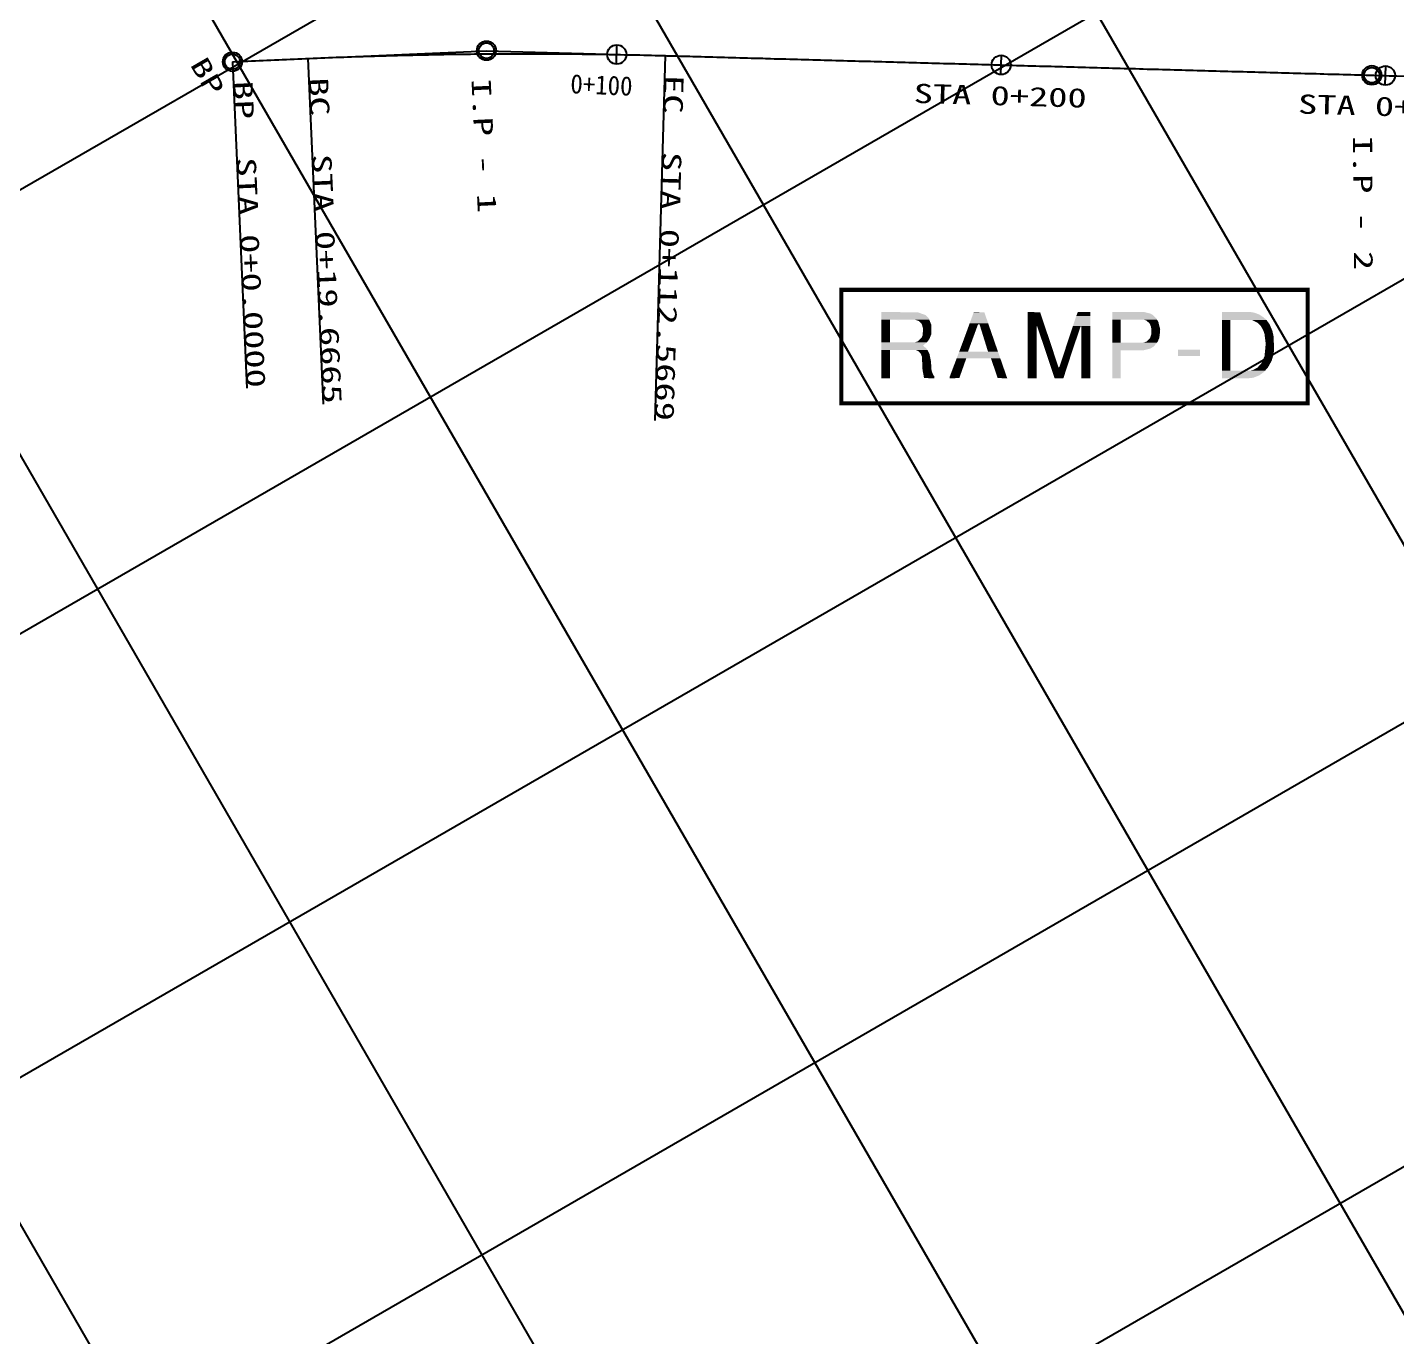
# Model space of a CAD drawing. Header units: feet. Extents: x 229381 to 233586, y 197484 to 200454.
# Drawn here: x 230783.4 to 231139.5, y 198671.9 to 199012.5 of the extents above; entities that cross this region are included whole.
import ezdxf
from ezdxf.enums import TextEntityAlignment as Align

# ---------------------------------------------------------------- set-up
doc = ezdxf.new("R2010")
doc.units = ezdxf.units.FT
doc.header["$LTSCALE"] = 10
doc.header["$MEASUREMENT"] = 0
for name, color, linetype in [('CA-ALGN-CNTL', 2, 'CONTINUOUS'), ('CA-ALGN-STSM', 2, 'CONTINUOUS'), ('CA-ALGN-SUBL', 1, 'CONTINUOUS'), ('CA-ALGN-SUBT', 2, 'CONTINUOUS'), ('CA-ALGN-TEXT', 3, 'CONTINUOUS'), ('CV-GRID-LINE', 1, 'CONTINUOUS'), ('CZ-LIN1', 7, 'CONTINUOUS'), ('CZ-TEX1', 6, 'CONTINUOUS')]:
    doc.layers.add(name, color=color, linetype=linetype)
doc.styles.add('RP2', font='DotumChe.ttf')

msp = doc.modelspace()

# ---------------------------------------------------------------- linework, layer by layer
at = {"layer": 'CA-ALGN-CNTL'}
msp.add_lwpolyline([(230836.71, 199003.56), (230837.7, 199003.6), (230838.7, 199003.64), (230839.7, 199003.69), (230840.7, 199003.73), (230841.7, 199003.77), (230842.7, 199003.82), (230843.7, 199003.86), (230844.7, 199003.91), (230845.7, 199003.95), (230846.7, 199003.99), (230847.69, 199004.04), (230848.69, 199004.08), (230849.69, 199004.12), (230850.69, 199004.17), (230851.69, 199004.21), (230852.69, 199004.26), (230853.69, 199004.3), (230854.69, 199004.34), (230855.69, 199004.39), (230856.35, 199004.42), (230856.69, 199004.43), (230857.69, 199004.47), (230858.68, 199004.52), (230859.68, 199004.56), (230860.68, 199004.6), (230861.68, 199004.64), (230862.68, 199004.68), (230863.68, 199004.72), (230864.68, 199004.75), (230865.68, 199004.79), (230866.68, 199004.83), (230867.68, 199004.86), (230868.68, 199004.9), (230869.68, 199004.93), (230870.68, 199004.96), (230871.68, 199005), (230872.68, 199005.03), (230873.67, 199005.06), (230874.67, 199005.09), (230875.67, 199005.12), (230876.67, 199005.15), (230877.67, 199005.17), (230878.67, 199005.2), (230879.67, 199005.23), (230880.67, 199005.25), (230881.67, 199005.28), (230882.67, 199005.3), (230883.67, 199005.32), (230884.67, 199005.35), (230885.67, 199005.37), (230886.67, 199005.39), (230887.67, 199005.41), (230888.67, 199005.43), (230889.67, 199005.45), (230890.67, 199005.46), (230891.67, 199005.48), (230892.67, 199005.5), (230893.67, 199005.51), (230894.67, 199005.53), (230895.67, 199005.54), (230896.67, 199005.55), (230897.67, 199005.57), (230898.67, 199005.58), (230899.67, 199005.59), (230900.67, 199005.6), (230901.67, 199005.61), (230902.67, 199005.62), (230903.67, 199005.62), (230904.67, 199005.63), (230905.67, 199005.64), (230906.67, 199005.64), (230907.67, 199005.65), (230908.67, 199005.65), (230909.67, 199005.65), (230910.67, 199005.66), (230911.67, 199005.66), (230912.67, 199005.66), (230913.67, 199005.66), (230914.67, 199005.66), (230915.67, 199005.66), (230916.67, 199005.66), (230917.67, 199005.65), (230918.67, 199005.65), (230919.67, 199005.64), (230920.67, 199005.64), (230921.67, 199005.63), (230922.67, 199005.63), (230923.67, 199005.62), (230924.67, 199005.61), (230925.67, 199005.6), (230926.67, 199005.59), (230927.67, 199005.58), (230928.67, 199005.57), (230929.67, 199005.56), (230930.67, 199005.54), (230931.67, 199005.53), (230932.67, 199005.51), (230933.67, 199005.5), (230934.67, 199005.48), (230935.67, 199005.47), (230936.67, 199005.45), (230937.67, 199005.43), (230938.67, 199005.41), (230939.67, 199005.39), (230940.67, 199005.37), (230941.67, 199005.35), (230942.67, 199005.33), (230943.67, 199005.3), (230944.67, 199005.28), (230945.67, 199005.25), (230946.66, 199005.23), (230947.66, 199005.2), (230948.66, 199005.18), (230949.23, 199005.16), (230949.66, 199005.15), (230950.66, 199005.12), (230951.66, 199005.09), (230952.66, 199005.07), (230953.66, 199005.04), (230954.66, 199005.01), (230955.66, 199004.98), (230956.66, 199004.95), (230957.66, 199004.93), (230958.66, 199004.9), (230959.66, 199004.87), (230960.66, 199004.84), (230961.66, 199004.82), (230962.66, 199004.79), (230963.66, 199004.76), (230964.66, 199004.73), (230965.66, 199004.71), (230966.66, 199004.68), (230967.66, 199004.65), (230968.66, 199004.62), (230969.66, 199004.59), (230970.66, 199004.57), (230971.66, 199004.54), (230972.65, 199004.51), (230973.65, 199004.48), (230974.65, 199004.46), (230975.65, 199004.43), (230976.65, 199004.4), (230977.65, 199004.37), (230978.65, 199004.34), (230979.65, 199004.32), (230980.65, 199004.29), (230981.65, 199004.26), (230982.65, 199004.23), (230983.65, 199004.21), (230984.65, 199004.18), (230985.65, 199004.15), (230986.65, 199004.12), (230987.65, 199004.1), (230988.65, 199004.07), (230989.65, 199004.04), (230990.65, 199004.01), (230991.65, 199003.98), (230992.65, 199003.96), (230993.65, 199003.93), (230994.65, 199003.9), (230995.65, 199003.87), (230996.65, 199003.85), (230997.65, 199003.82), (230998.64, 199003.79), (230999.64, 199003.76), (231000.64, 199003.74), (231001.64, 199003.71), (231002.64, 199003.68), (231003.64, 199003.65), (231004.64, 199003.62), (231005.64, 199003.6), (231006.64, 199003.57), (231007.64, 199003.54), (231008.64, 199003.51), (231009.64, 199003.49), (231010.64, 199003.46), (231011.64, 199003.43), (231012.64, 199003.4), (231013.64, 199003.37), (231014.64, 199003.35), (231015.64, 199003.32), (231016.64, 199003.29), (231017.64, 199003.26), (231018.64, 199003.24), (231019.64, 199003.21), (231020.64, 199003.18), (231021.64, 199003.15), (231022.64, 199003.13), (231023.64, 199003.1), (231024.63, 199003.07), (231025.63, 199003.04), (231026.63, 199003.01), (231027.63, 199002.99), (231028.63, 199002.96), (231029.63, 199002.93), (231030.63, 199002.9), (231031.63, 199002.88), (231032.63, 199002.85), (231033.63, 199002.82), (231034.63, 199002.79), (231035.63, 199002.77), (231036.63, 199002.74), (231037.63, 199002.71), (231038.63, 199002.68), (231039.63, 199002.65), (231040.63, 199002.63), (231041.63, 199002.6), (231042.63, 199002.57), (231043.63, 199002.54), (231044.63, 199002.52), (231045.63, 199002.49), (231046.63, 199002.46), (231047.63, 199002.43), (231048.63, 199002.4), (231049.63, 199002.38), (231050.62, 199002.35), (231051.62, 199002.32), (231052.62, 199002.29), (231053.62, 199002.27), (231054.62, 199002.24), (231055.62, 199002.21), (231056.62, 199002.18), (231057.62, 199002.16), (231058.62, 199002.13), (231059.62, 199002.1), (231060.62, 199002.07), (231061.62, 199002.04), (231062.62, 199002.02), (231063.62, 199001.99), (231064.62, 199001.96), (231065.62, 199001.93), (231066.62, 199001.91), (231067.62, 199001.88), (231068.62, 199001.85), (231069.62, 199001.82), (231070.62, 199001.8), (231071.62, 199001.77), (231072.62, 199001.74), (231073.62, 199001.71), (231074.62, 199001.68), (231075.62, 199001.66), (231076.61, 199001.63), (231077.61, 199001.6), (231078.61, 199001.57), (231079.61, 199001.55), (231080.61, 199001.52), (231081.61, 199001.49), (231082.61, 199001.46), (231083.61, 199001.44), (231084.61, 199001.41), (231085.61, 199001.38), (231086.61, 199001.35), (231087.61, 199001.32), (231088.61, 199001.3), (231089.61, 199001.27), (231090.61, 199001.24), (231091.61, 199001.21), (231092.61, 199001.19), (231093.61, 199001.16), (231094.61, 199001.13), (231095.61, 199001.1), (231096.61, 199001.07), (231097.61, 199001.05), (231098.61, 199001.02), (231099.61, 199000.99), (231100.61, 199000.96), (231101.61, 199000.94), (231102.6, 199000.91), (231103.6, 199000.88), (231104.6, 199000.85), (231105.6, 199000.83), (231106.6, 199000.8), (231107.6, 199000.77), (231108.6, 199000.74), (231109.6, 199000.71), (231110.6, 199000.69), (231111.6, 199000.66), (231112.6, 199000.63), (231113.6, 199000.6), (231114.6, 199000.58), (231115.6, 199000.55), (231116.6, 199000.52), (231117.6, 199000.49), (231118.6, 199000.47), (231119.6, 199000.44), (231120.6, 199000.41), (231121.6, 199000.38), (231122.6, 199000.35), (231123.6, 199000.33), (231124.6, 199000.3), (231125.6, 199000.27), (231126.6, 199000.24), (231127.6, 199000.22), (231128.59, 199000.19), (231129.59, 199000.16), (231130.59, 199000.13), (231131.59, 199000.1), (231132.59, 199000.08), (231133.59, 199000.05), (231134.59, 199000.02), (231135.59, 198999.99), (231136.59, 198999.97), (231137.59, 198999.94), (231138.59, 198999.91), (231139.59, 198999.88)], dxfattribs=at)
at = {"layer": 'CA-ALGN-STSM', "linetype": 'Continuous'}
for p, q in [((230936.62, 199002.95), (230936.71, 199007.95)), ((230936.62, 199002.95), (230936.71, 199007.95)), ((231036.56, 199000.24), (231036.7, 199005.24)), ((231036.56, 199000.24), (231036.7, 199005.24)), ((231136.52, 198997.47), (231136.66, 199002.47)), ((231136.52, 198997.47), (231136.66, 199002.47))]:
    msp.add_line(p, q, dxfattribs=at)
for centre, radius in [((230902.78, 199006.45), 2.5), ((230902.78, 199006.45), 2), ((230836.71, 199003.56), 2.5), ((230836.71, 199003.56), 2), ((230936.67, 199005.45), 2.5), ((231036.63, 199002.74), 2.5), ((231133.05, 199000.06), 2.5), ((231133.05, 199000.06), 2), ((231136.59, 198999.97), 2.5)]:
    msp.add_circle(centre, radius, dxfattribs=at)
at = {"layer": 'CA-ALGN-SUBL', "linetype": 'Continuous'}
for p, q in [((230949.23, 199005.16), (230946.6, 198910.2)), ((230836.71, 199003.56), (230840.42, 198918.64)), ((230856.35, 199004.42), (230860.29, 198914.5))]:
    msp.add_line(p, q, dxfattribs=at)
at = {"layer": 'CA-ALGN-SUBL'}
for points in [[(230836.71, 199003.56), (230902.78, 199006.45)], [(230902.78, 199006.45), (231133.05, 199000.06), (231356.12, 198993.88), (231438.68, 198959.62), (231416.63, 198875.03)]]:
    msp.add_lwpolyline(points, dxfattribs=at)
at = {"layer": 'CV-GRID-LINE'}
for p, q in [((230681.17, 198912.35), (231663.99, 199479.79)), ((230681.17, 198796.88), (231863.99, 199479.79)), ((230681.17, 198681.41), (232063.99, 199479.79)), ((230793.82, 199479.79), (231439.35, 198361.71)), ((230681.17, 199474.92), (231424.76, 198186.97)), ((230681.17, 198565.94), (232230.19, 199460.27)), ((230681.17, 198450.47), (232230.19, 199344.8)), ((230681.17, 199274.92), (231338.16, 198136.97)), ((230681.17, 199074.92), (231222.69, 198136.97)), ((230681.17, 198874.92), (231107.22, 198136.97))]:
    msp.add_line(p, q, dxfattribs=at)
at = {"layer": 'CZ-LIN1', "const_width": 1.1}
msp.add_lwpolyline([(230995.09, 198944.21), (231116.37, 198944.21), (231116.37, 198914.7), (230995.09, 198914.7)], close=True, dxfattribs=at)
at = {"layer": 'CZ-TEX1'}
for points in [[(231005.46, 198938.46), (231005.46, 198938.38), (231005.46, 198938.46), (231014.95, 198938.38)], [(231005.46, 198938.38), (231005.46, 198937.67), (231014.95, 198938.38), (231016.99, 198937.67)], [(231005.46, 198937.67), (231005.46, 198936.89), (231016.99, 198937.67), (231017.77, 198936.89)], [(231005.46, 198936.89), (231005.46, 198936.5), (231017.77, 198936.89), (231017.93, 198936.5)], [(231029.51, 198938.38), (231028.45, 198935.48), (231032.28, 198938.38), (231033.28, 198935.48)], [(231029.54, 198938.46), (231032.28, 198938.38), (231029.54, 198938.46), (231029.51, 198938.38)], [(231043.57, 198938.46), (231043.57, 198938.38), (231043.57, 198938.46), (231046.79, 198938.38)], [(231043.57, 198938.38), (231043.57, 198937.44), (231046.79, 198938.38), (231047.11, 198937.44)], [(231043.57, 198937.44), (231043.57, 198934.85), (231047.11, 198937.44), (231047.98, 198934.85)], [(231056.2, 198937.44), (231055.34, 198934.85), (231059.81, 198937.44), (231059.81, 198934.85)], [(231056.56, 198938.38), (231056.2, 198937.44), (231059.81, 198938.38), (231059.81, 198937.44)], [(231056.59, 198938.46), (231056.56, 198938.38), (231059.81, 198938.46), (231059.81, 198938.38)], [(231065.54, 198938.46), (231065.54, 198938.07), (231073.77, 198938.46), (231075.42, 198938.07)], [(231065.54, 198938.07), (231065.54, 198937.67), (231075.42, 198938.07), (231076.12, 198937.67)], [(231065.54, 198937.67), (231065.54, 198936.81), (231076.12, 198937.67), (231076.99, 198936.81)], [(231094.08, 198938.46), (231094.08, 198938.3), (231101.46, 198938.46), (231102.48, 198938.3)], [(231094.08, 198938.3), (231094.08, 198937.83), (231102.48, 198938.3), (231103.73, 198937.83)], [(231094.08, 198937.83), (231094.08, 198937.12), (231103.73, 198937.83), (231104.83, 198937.12)], [(231094.08, 198937.12), (231094.08, 198936.5), (231104.83, 198937.12), (231105.52, 198936.5)], [(231005.46, 198936.5), (231005.46, 198936.1), (231007.73, 198936.5), (231007.73, 198936.1)], [(231005.46, 198936.1), (231005.46, 198935.4), (231007.73, 198936.1), (231007.73, 198935.4)], [(231005.46, 198935.4), (231005.46, 198935.16), (231007.73, 198935.4), (231007.73, 198935.16)], [(231005.46, 198935.16), (231005.46, 198934.14), (231007.73, 198935.16), (231007.73, 198934.14)], [(231005.46, 198934.14), (231005.46, 198932.65), (231007.73, 198934.14), (231007.73, 198932.65)], [(231014.16, 198936.5), (231015.26, 198936.1), (231017.93, 198936.5), (231018.09, 198936.1)], [(231015.26, 198936.1), (231015.97, 198935.4), (231018.09, 198936.1), (231018.38, 198935.4)], [(231015.97, 198935.4), (231016.04, 198935.16), (231018.38, 198935.4), (231018.48, 198935.16)], [(231016.04, 198935.16), (231016.36, 198934.14), (231018.48, 198935.16), (231018.48, 198934.14)], [(231016.36, 198934.14), (231016.23, 198932.65), (231018.48, 198934.14), (231018.48, 198932.65)], [(231028.36, 198935.24), (231027.1, 198931.79), (231030.63, 198935.24), (231029.36, 198931.79)], [(231028.45, 198935.48), (231028.36, 198935.24), (231030.71, 198935.48), (231031.03, 198935.24)], [(231030.71, 198935.48), (231030.63, 198935.24), (231033.28, 198935.48), (231033.36, 198935.24)], [(231031.03, 198935.24), (231032.1, 198931.79), (231033.36, 198935.24), (231034.56, 198931.79)], [(231043.57, 198934.85), (231043.57, 198934.77), (231047.98, 198934.85), (231048.01, 198934.77)], [(231043.57, 198934.77), (231043.57, 198934.69), (231045.85, 198934.77), (231045.85, 198934.69)], [(231043.57, 198934.69), (231043.57, 198931.16), (231045.85, 198934.69), (231045.85, 198931.16)], [(231046.01, 198934.77), (231046.03, 198934.69), (231048.01, 198934.77), (231048.03, 198934.69)], [(231046.03, 198934.69), (231047.22, 198931.16), (231048.03, 198934.69), (231049.22, 198931.16)], [(231055.29, 198934.69), (231054.11, 198931.16), (231057.3, 198934.69), (231056.11, 198931.16)], [(231055.31, 198934.77), (231055.29, 198934.69), (231057.42, 198934.77), (231057.3, 198934.69)], [(231055.34, 198934.85), (231055.31, 198934.77), (231057.54, 198934.85), (231057.54, 198934.77)], [(231057.54, 198934.85), (231057.42, 198934.77), (231059.81, 198934.85), (231059.81, 198934.77)], [(231057.54, 198934.77), (231057.54, 198934.69), (231059.81, 198934.77), (231059.81, 198934.69)], [(231057.54, 198934.69), (231057.54, 198931.16), (231059.81, 198934.69), (231059.81, 198931.16)], [(231065.54, 198936.81), (231065.54, 198936.5), (231076.99, 198936.81), (231077.17, 198936.5)], [(231065.54, 198936.5), (231065.54, 198936.26), (231067.73, 198936.5), (231067.73, 198936.26)], [(231065.54, 198936.26), (231065.54, 198935.87), (231067.73, 198936.26), (231067.73, 198935.87)], [(231065.54, 198935.87), (231065.54, 198935.48), (231067.73, 198935.87), (231067.73, 198935.48)], [(231065.54, 198935.48), (231065.54, 198934.54), (231067.73, 198935.48), (231067.73, 198934.54)], [(231065.54, 198934.54), (231065.54, 198933.99), (231067.73, 198934.54), (231067.73, 198933.99)], [(231065.54, 198933.99), (231065.54, 198932.89), (231067.73, 198933.99), (231067.73, 198932.89)], [(231073.69, 198936.5), (231074.4, 198936.26), (231077.17, 198936.5), (231077.31, 198936.26)], [(231074.4, 198936.26), (231074.83, 198935.87), (231077.31, 198936.26), (231077.54, 198935.87)], [(231074.83, 198935.87), (231075.26, 198935.48), (231077.54, 198935.87), (231077.63, 198935.48)], [(231075.26, 198935.48), (231075.65, 198934.54), (231077.63, 198935.48), (231077.87, 198934.54)], [(231075.65, 198934.54), (231075.68, 198933.99), (231077.87, 198934.54), (231078.01, 198933.99)], [(231075.68, 198933.99), (231075.72, 198932.89), (231078.01, 198933.99), (231077.93, 198932.89)], [(231094.08, 198936.5), (231094.08, 198936.42), (231096.28, 198936.5), (231101.85, 198936.42)], [(231094.08, 198936.42), (231094.08, 198936.34), (231096.28, 198936.42), (231096.28, 198936.34)], [(231094.08, 198936.34), (231094.08, 198935.63), (231096.28, 198936.34), (231096.28, 198935.63)], [(231094.08, 198935.63), (231094.08, 198935.24), (231096.28, 198935.63), (231096.28, 198935.24)], [(231094.08, 198935.24), (231094.08, 198934.93), (231096.28, 198935.24), (231096.28, 198934.93)], [(231094.08, 198934.93), (231094.08, 198933.67), (231096.28, 198934.93), (231096.28, 198933.67)], [(231094.08, 198933.67), (231094.08, 198933.59), (231096.28, 198933.67), (231096.28, 198933.59)], [(231094.08, 198933.59), (231094.08, 198932.73), (231096.28, 198933.59), (231096.28, 198932.73)], [(231096.28, 198936.5), (231096.28, 198936.42), (231105.52, 198936.5), (231105.61, 198936.42)], [(231101.85, 198936.42), (231102.01, 198936.34), (231105.61, 198936.42), (231105.69, 198936.34)], [(231102.01, 198936.34), (231103.42, 198935.63), (231105.69, 198936.34), (231106.2, 198935.63)], [(231103.42, 198935.63), (231103.81, 198935.24), (231106.2, 198935.63), (231106.48, 198935.24)], [(231103.81, 198935.24), (231104.12, 198934.93), (231106.48, 198935.24), (231106.61, 198934.93)], [(231104.12, 198934.93), (231104.83, 198933.67), (231106.61, 198934.93), (231107.15, 198933.67)], [(231104.83, 198933.67), (231104.86, 198933.59), (231107.15, 198933.67), (231107.18, 198933.59)], [(231104.86, 198933.59), (231105.14, 198932.73), (231107.18, 198933.59), (231107.37, 198932.73)], [(231005.46, 198932.65), (231005.46, 198932.34), (231007.73, 198932.65), (231007.73, 198932.34)], [(231005.46, 198932.34), (231005.46, 198931.79), (231007.73, 198932.34), (231007.73, 198931.79)], [(231005.46, 198931.79), (231005.46, 198931.48), (231007.73, 198931.79), (231007.73, 198931.48)], [(231005.46, 198931.48), (231005.46, 198930.77), (231007.73, 198931.48), (231007.73, 198930.77)], [(231005.46, 198930.77), (231005.46, 198930.61), (231007.73, 198930.77), (231007.73, 198930.61)], [(231005.46, 198930.61), (231005.46, 198930.54), (231007.73, 198930.61), (231007.73, 198930.54)], [(231005.46, 198930.54), (231005.46, 198929.83), (231017.28, 198930.54), (231016.44, 198929.83)], [(231005.46, 198929.83), (231005.46, 198929.59), (231016.44, 198929.83), (231016.44, 198929.59)], [(231014.29, 198930.61), (231014.01, 198930.54), (231017.38, 198930.61), (231017.28, 198930.54)], [(231014.87, 198930.77), (231014.29, 198930.61), (231017.49, 198930.77), (231017.38, 198930.61)], [(231015.63, 198931.48), (231014.87, 198930.77), (231018.01, 198931.48), (231017.49, 198930.77)], [(231015.97, 198931.79), (231015.63, 198931.48), (231018.13, 198931.79), (231018.01, 198931.48)], [(231016.2, 198932.34), (231015.97, 198931.79), (231018.35, 198932.34), (231018.13, 198931.79)], [(231016.23, 198932.65), (231016.2, 198932.34), (231018.48, 198932.65), (231018.35, 198932.34)], [(231026.34, 198929.75), (231025.75, 198928.18), (231028.62, 198929.75), (231028.04, 198928.18)], [(231027.1, 198931.79), (231026.34, 198929.75), (231029.36, 198931.79), (231028.62, 198929.75)], [(231032.1, 198931.79), (231032.73, 198929.75), (231034.56, 198931.79), (231035.26, 198929.75)], [(231032.73, 198929.75), (231033.22, 198928.18), (231035.26, 198929.75), (231035.81, 198928.18)], [(231043.57, 198931.16), (231043.57, 198930.85), (231045.85, 198931.16), (231045.85, 198930.85)], [(231043.57, 198930.85), (231043.57, 198929.83), (231045.85, 198930.85), (231045.85, 198929.83)], [(231043.57, 198929.83), (231043.57, 198929.2), (231045.85, 198929.83), (231045.85, 198929.2)], [(231047.22, 198931.16), (231047.33, 198930.85), (231049.22, 198931.16), (231049.32, 198930.85)], [(231047.33, 198930.85), (231047.67, 198929.83), (231049.32, 198930.85), (231049.66, 198929.83)], [(231047.67, 198929.83), (231047.88, 198929.2), (231049.66, 198929.83), (231049.87, 198929.2)], [(231053.67, 198929.83), (231053.46, 198929.2), (231055.66, 198929.83), (231055.45, 198929.2)], [(231054.01, 198930.85), (231053.67, 198929.83), (231056, 198930.85), (231055.66, 198929.83)], [(231054.11, 198931.16), (231054.01, 198930.85), (231056.11, 198931.16), (231056, 198930.85)], [(231057.54, 198931.16), (231057.54, 198930.85), (231059.81, 198931.16), (231059.81, 198930.85)], [(231057.54, 198930.85), (231057.54, 198929.83), (231059.81, 198930.85), (231059.81, 198929.83)], [(231057.54, 198929.83), (231057.54, 198929.2), (231059.81, 198929.83), (231059.81, 198929.2)], [(231065.54, 198932.89), (231065.54, 198932.73), (231067.73, 198932.89), (231067.73, 198932.73)], [(231065.54, 198932.73), (231065.54, 198931.71), (231067.73, 198932.73), (231067.73, 198931.71)], [(231065.54, 198931.71), (231065.54, 198931.63), (231067.73, 198931.71), (231067.73, 198931.63)], [(231065.54, 198931.63), (231065.54, 198930.77), (231067.73, 198931.63), (231067.73, 198930.77)], [(231065.54, 198930.77), (231065.54, 198930.61), (231067.73, 198930.77), (231067.73, 198930.61)], [(231065.54, 198930.61), (231065.54, 198930.46), (231067.73, 198930.61), (231067.73, 198930.46)], [(231065.54, 198930.46), (231065.54, 198929.83), (231077.16, 198930.46), (231076.62, 198929.83)], [(231065.54, 198929.83), (231065.54, 198929.44), (231076.62, 198929.83), (231076.28, 198929.44)], [(231074.01, 198930.61), (231073.54, 198930.46), (231077.3, 198930.61), (231077.16, 198930.46)], [(231074.48, 198930.77), (231074.01, 198930.61), (231077.37, 198930.77), (231077.3, 198930.61)], [(231075.34, 198931.63), (231074.48, 198930.77), (231077.74, 198931.63), (231077.37, 198930.77)], [(231075.37, 198931.71), (231075.34, 198931.63), (231077.77, 198931.71), (231077.74, 198931.63)], [(231075.73, 198932.73), (231075.37, 198931.71), (231077.91, 198932.73), (231077.77, 198931.71)], [(231075.72, 198932.89), (231075.73, 198932.73), (231077.93, 198932.89), (231077.91, 198932.73)], [(231094.08, 198932.73), (231094.08, 198932.18), (231096.28, 198932.73), (231096.28, 198932.18)], [(231094.08, 198932.18), (231094.08, 198930.22), (231096.28, 198932.18), (231096.28, 198930.22)], [(231094.08, 198930.22), (231094.08, 198929.83), (231096.28, 198930.22), (231096.28, 198929.83)], [(231094.08, 198929.83), (231094.08, 198928.65), (231096.28, 198929.83), (231096.28, 198928.65)], [(231105.14, 198932.73), (231105.21, 198932.18), (231107.37, 198932.73), (231107.5, 198932.18)], [(231105.21, 198932.18), (231105.46, 198930.22), (231107.5, 198932.18), (231107.58, 198930.22)], [(231105.42, 198929.83), (231105.31, 198928.65), (231107.6, 198929.83), (231107.65, 198928.65)], [(231105.46, 198930.22), (231105.42, 198929.83), (231107.58, 198930.22), (231107.6, 198929.83)], [(231005.46, 198929.59), (231005.46, 198928.89), (231016.44, 198929.59), (231017.3, 198928.89)], [(231005.46, 198928.89), (231005.46, 198928.58), (231017.3, 198928.89), (231017.47, 198928.58)], [(231005.46, 198928.58), (231005.46, 198928.34), (231007.73, 198928.58), (231007.73, 198928.34)], [(231005.46, 198928.34), (231005.46, 198927.63), (231007.73, 198928.34), (231007.73, 198927.63)], [(231005.46, 198927.63), (231005.46, 198927.56), (231007.73, 198927.63), (231007.73, 198927.56)], [(231005.46, 198927.56), (231005.46, 198926.85), (231007.73, 198927.56), (231007.73, 198926.85)], [(231005.46, 198926.85), (231005.46, 198925.59), (231007.73, 198926.85), (231007.73, 198925.59)], [(231014.32, 198928.58), (231015.03, 198928.34), (231017.47, 198928.58), (231017.59, 198928.34)], [(231015.03, 198928.34), (231015.73, 198927.63), (231017.59, 198928.34), (231017.96, 198927.63)], [(231015.73, 198927.63), (231015.76, 198927.56), (231017.96, 198927.63), (231018.01, 198927.56)], [(231015.76, 198927.56), (231016.04, 198926.85), (231018.01, 198927.56), (231018.15, 198926.85)], [(231016.04, 198926.85), (231016.1, 198925.59), (231018.15, 198926.85), (231018.4, 198925.59)], [(231025.07, 198926.38), (231024.59, 198925.12), (231027.57, 198926.38), (231027.13, 198925.12)], [(231025.75, 198928.18), (231025.07, 198926.38), (231035.81, 198928.18), (231036.44, 198926.38)], [(231034.01, 198926.38), (231034.43, 198925.12), (231036.44, 198926.38), (231036.87, 198925.12)], [(231043.57, 198929.2), (231043.57, 198928.03), (231045.85, 198929.2), (231045.85, 198928.03)], [(231043.57, 198928.03), (231043.57, 198927.95), (231045.85, 198928.03), (231045.85, 198927.95)], [(231043.57, 198927.95), (231043.57, 198924.18), (231045.85, 198927.95), (231045.85, 198924.18)], [(231047.88, 198929.2), (231048.28, 198928.03), (231049.87, 198929.2), (231050.26, 198928.03)], [(231048.28, 198928.03), (231048.31, 198927.95), (231050.26, 198928.03), (231050.28, 198927.95)], [(231048.31, 198927.95), (231049.56, 198924.18), (231050.28, 198927.95), (231051.52, 198924.18)], [(231053.05, 198927.95), (231051.81, 198924.18), (231055.03, 198927.95), (231053.8, 198924.18)], [(231053.08, 198928.03), (231053.05, 198927.95), (231055.05, 198928.03), (231055.03, 198927.95)], [(231053.46, 198929.2), (231053.08, 198928.03), (231055.45, 198929.2), (231055.05, 198928.03)], [(231057.54, 198929.2), (231057.54, 198928.03), (231059.81, 198929.2), (231059.81, 198928.03)], [(231057.54, 198928.03), (231057.54, 198927.95), (231059.81, 198928.03), (231059.81, 198927.95)], [(231057.54, 198927.95), (231057.54, 198924.18), (231059.81, 198927.95), (231059.81, 198924.18)], [(231065.54, 198929.44), (231065.54, 198928.97), (231076.28, 198929.44), (231075.5, 198928.97)], [(231065.54, 198928.97), (231065.54, 198928.5), (231075.5, 198928.97), (231073.69, 198928.5)], [(231065.54, 198928.5), (231065.54, 198921.2), (231067.73, 198928.5), (231067.73, 198921.2)], [(231082.63, 198928.65), (231082.63, 198927.01), (231088.36, 198928.65), (231088.36, 198927.01)], [(231094.08, 198928.65), (231094.08, 198927.48), (231096.28, 198928.65), (231096.28, 198927.48)], [(231094.08, 198927.48), (231094.08, 198926.93), (231096.28, 198927.48), (231096.28, 198926.93)], [(231094.08, 198926.93), (231094.08, 198925.83), (231096.28, 198926.93), (231096.28, 198925.83)], [(231105.14, 198926.93), (231104.64, 198925.83), (231107.34, 198926.93), (231107.03, 198925.83)], [(231105.2, 198927.48), (231105.14, 198926.93), (231107.5, 198927.48), (231107.34, 198926.93)], [(231105.31, 198928.65), (231105.2, 198927.48), (231107.65, 198928.65), (231107.5, 198927.48)], [(231005.46, 198925.59), (231005.46, 198923.32), (231007.73, 198925.59), (231007.73, 198923.32)], [(231005.46, 198923.32), (231005.46, 198923.16), (231007.73, 198923.32), (231007.73, 198923.16)], [(231005.46, 198923.16), (231005.46, 198921.99), (231007.73, 198923.16), (231007.73, 198921.99)], [(231016.1, 198925.59), (231016.2, 198923.32), (231018.4, 198925.59), (231018.54, 198923.32)], [(231016.2, 198923.32), (231016.23, 198923.16), (231018.54, 198923.32), (231018.55, 198923.16)], [(231016.23, 198923.16), (231016.46, 198921.99), (231018.55, 198923.16), (231019.03, 198921.99)], [(231024.59, 198925.12), (231023.26, 198921.59), (231027.13, 198925.12), (231025.88, 198921.59)], [(231034.43, 198925.12), (231035.63, 198921.59), (231036.87, 198925.12), (231038.1, 198921.59)], [(231043.57, 198924.18), (231043.57, 198924.03), (231045.85, 198924.18), (231045.85, 198924.03)], [(231043.57, 198924.03), (231043.57, 198923.63), (231045.85, 198924.03), (231045.85, 198923.63)], [(231043.57, 198923.63), (231043.57, 198921.2), (231045.85, 198923.63), (231045.85, 198921.2)], [(231049.56, 198924.18), (231049.61, 198924.03), (231051.52, 198924.18), (231051.57, 198924.03)], [(231049.61, 198924.03), (231049.74, 198923.63), (231053.75, 198924.03), (231053.62, 198923.63)], [(231049.74, 198923.63), (231050.55, 198921.2), (231053.62, 198923.63), (231052.83, 198921.2)], [(231051.81, 198924.18), (231051.57, 198924.03), (231053.8, 198924.18), (231053.75, 198924.03)], [(231057.54, 198924.18), (231057.54, 198924.03), (231059.81, 198924.18), (231059.81, 198924.03)], [(231057.54, 198924.03), (231057.54, 198923.63), (231059.81, 198924.03), (231059.81, 198923.63)], [(231057.54, 198923.63), (231057.54, 198921.2), (231059.81, 198923.63), (231059.81, 198921.2)], [(231094.08, 198925.83), (231094.08, 198925.05), (231096.28, 198925.83), (231096.28, 198925.05)], [(231094.08, 198925.05), (231094.08, 198924.1), (231096.28, 198925.05), (231096.28, 198924.1)], [(231094.08, 198924.1), (231094.08, 198924.03), (231096.28, 198924.1), (231096.28, 198924.03)], [(231094.08, 198924.03), (231094.08, 198923.4), (231096.28, 198924.03), (231096.28, 198923.4)], [(231094.08, 198923.4), (231094.08, 198923.16), (231096.28, 198923.4), (231096.28, 198923.16)], [(231094.08, 198923.16), (231094.08, 198922.85), (231105.26, 198923.16), (231104.99, 198922.85)], [(231094.08, 198922.85), (231094.08, 198921.99), (231104.99, 198922.85), (231103.81, 198921.99)], [(231102.24, 198923.4), (231101.3, 198923.16), (231105.47, 198923.4), (231105.26, 198923.16)], [(231103.34, 198924.03), (231102.24, 198923.4), (231106.02, 198924.03), (231105.47, 198923.4)], [(231103.41, 198924.1), (231103.34, 198924.03), (231106.08, 198924.1), (231106.02, 198924.03)], [(231104.28, 198925.05), (231103.41, 198924.1), (231106.6, 198925.05), (231106.08, 198924.1)], [(231104.64, 198925.83), (231104.28, 198925.05), (231107.03, 198925.83), (231106.6, 198925.05)], [(231005.46, 198921.99), (231005.46, 198921.83), (231007.73, 198921.99), (231007.73, 198921.83)], [(231005.46, 198921.83), (231005.46, 198921.28), (231007.73, 198921.83), (231007.73, 198921.28)], [(231005.46, 198921.28), (231005.46, 198921.2), (231007.73, 198921.28), (231007.73, 198921.2)], [(231016.46, 198921.99), (231016.49, 198921.83), (231019.03, 198921.99), (231019.26, 198921.83)], [(231016.49, 198921.83), (231016.59, 198921.28), (231019.26, 198921.83), (231019.26, 198921.28)], [(231016.59, 198921.28), (231019.26, 198921.2), (231019.26, 198921.28), (231019.26, 198921.2)], [(231023.26, 198921.59), (231023.26, 198921.28), (231025.88, 198921.59), (231025.77, 198921.28)], [(231023.26, 198921.28), (231023.26, 198921.2), (231025.77, 198921.28), (231023.26, 198921.2)], [(231035.63, 198921.59), (231035.73, 198921.28), (231038.1, 198921.59), (231038.21, 198921.28)], [(231035.73, 198921.28), (231038.24, 198921.2), (231038.21, 198921.28), (231038.24, 198921.2)], [(231094.08, 198921.99), (231094.08, 198921.36), (231103.81, 198921.99), (231102.24, 198921.36)], [(231094.08, 198921.36), (231094.08, 198921.2), (231102.24, 198921.36), (231100.75, 198921.2)]]:
    msp.add_solid(points, dxfattribs=at)

# ---------------------------------------------------------------- texts
at = {"layer": 'CA-ALGN-SUBT', "style": 'RP2', "width": 1.466797}
for s, rotation, p, p2 in [('BP  STA 0+0.0000', 272.5065, (230836.92, 198998.56), (230840.42, 198918.64)), ('BC  STA 0+19.6665', 272.5065, (230856.57, 198999.42), (230860.29, 198914.5)), ('I.P - 1', 272.7554, (230898.87, 198999.11), (230900.55, 198964.15)), ('EC  STA 0+112.5669', 268.412, (230949.09, 199000.16), (230946.6, 198910.2)), ('I.P - 2', 270.4838, (231128.13, 198984.31), (231128.42, 198949.31))]:
    msp.add_text(s, height=5, rotation=rotation, dxfattribs=at).set_placement(p, p2, align=Align.FIT)
at = {"layer": 'CA-ALGN-TEXT', "style": 'RP2', "width": 1.466797}
for s, rotation, p, p2 in [('BP', 300, (230825.55, 199002.89), (230830.55, 198994.23)), ('STA 0+200', 358.412, (231013.85, 198992.87), (231058.83, 198991.62)), ('STA 0+300', 358.412, (231113.81, 198990.09), (231158.79, 198988.85))]:
    msp.add_text(s, height=5, rotation=rotation, dxfattribs=at).set_placement(p, p2, align=Align.FIT)
at = {"layer": 'CA-ALGN-TEXT', "style": 'RP2'}
msp.add_text('0+100', height=5, rotation=357.6653, dxfattribs=at).set_placement((230924.53, 198995.38))

doc.saveas('drawing.dxf')
